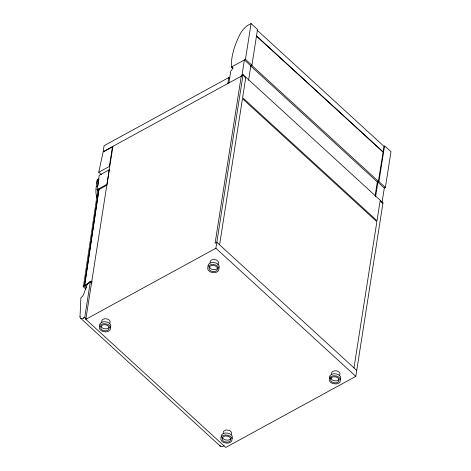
<?xml version="1.0" encoding="UTF-8"?>
<svg xmlns="http://www.w3.org/2000/svg" width="471" height="471" viewBox="0 0 471 471"><rect width="100%" height="100%" fill="white"/><g stroke="black" fill="none" stroke-linecap="round" stroke-linejoin="round"><path stroke-width="0.71" d="M80.035 316.359L80.011 316.995A5.982 2.85 -47.5 0 0 82.684 318.42L84.751 317.372L90.355 281.576L91.98 283.071M80.017 316.7L80.9 297.654A4.015 1.913 -47.5 0 0 83.508 294.699L87.111 284.672A3.956 1.884 -47.5 0 1 89.266 282.223L90.355 281.576L89.631 281.97M96.255 186.769L97.303 179.792L98.898 178.915L97.856 185.886L96.255 186.769L96.049 188.006A46.14 33.135 8.5 0 0 96.832 197.655M97.073 189.766L99.246 175.271L109.243 169.748L107.076 184.243L97.073 189.766L98.156 190.761M85.916 289.129L83.208 286.651L83.296 286.056L89.549 282.606M83.514 285.938L97.844 190.154L107.005 185.091M99.069 188.753L84.621 285.326L98.928 189.554L98.374 189.048M356.735 370.412L216.825 242.288L215.088 243.236L241.34 75.601L243.071 74.653L382.988 202.777L355.799 376.376L225.744 447.45L85.828 319.326L112.922 146.322M227.805 83.544L228.741 77.58L229.824 78.569M228.888 82.949L230.743 71.115L231.567 70.214A3.256 1.548 -47.5 0 0 232.05 67.129L231.379 67.041A77.568 36.944 -47.5 0 1 239.68 34.848A13.977 6.659 -47.5 0 1 247.281 25.622L251.078 23.55L257.519 29.449L251.914 65.245L250.831 65.834L248.564 80.3M241.894 75.843L244.39 59.935L250.831 65.834M85.828 319.326L215.889 248.252L243.071 74.653M232.992 68.519L231.379 67.041L245.473 59.346L251.078 23.55M219.586 244.814L242.471 98.663L376.865 221.723L353.974 367.88M375.151 195.659L377.3 181.918L378.384 181.323L384.053 146.41M375.593 196.619L377.86 182.159L378.943 181.565L384.548 145.774L390.989 151.674L385.384 187.47L384.301 188.059L382.034 202.524M97.091 181.035L97.303 179.792M98.733 172.262L103.108 152.051L112.428 146.958L109.372 166.446L98.733 172.262L101.442 174.747M329.459 377.259L329.724 376.223A5.817 4.157 8.9 0 1 333.951 373.756L336.889 374.062A5.617 4.009 8.9 0 1 340.698 377.359L340.545 379.473M330.766 378.619L330.654 380.203A4.21 3.009 8.9 0 0 333.509 382.676L335.717 382.905A4.363 3.114 8.9 0 0 338.885 381.057L338.996 379.473A4.21 3.009 8.9 0 0 336.141 376.994L333.933 376.765A4.363 3.114 8.9 0 0 330.766 378.619M99.581 325.102L99.893 324.077A5.817 4.157 8.9 0 1 104.232 321.705L107.164 322.07A5.617 4.009 8.9 0 1 110.844 325.443L110.608 327.545M207.964 265.874L208.276 264.849A5.817 4.157 8.9 0 1 212.609 262.477L215.547 262.847A5.617 4.009 8.9 0 1 219.227 266.215L218.991 268.317M221.087 436.364L221.399 435.339A5.817 4.157 8.9 0 1 225.733 432.973L228.67 433.338A5.617 4.009 8.9 0 1 232.35 436.711L232.109 438.813M231.396 434.397L231.573 432.825A4.21 3.009 8.9 0 0 228.812 430.294L226.61 430.017A4.363 3.114 8.9 0 0 223.36 431.795L223.183 433.373M90.797 281.911L92.057 281.216M83.208 286.651L87.618 284.213M90.726 282.5L91.969 281.811M228.741 77.58L104.103 145.692L103.167 151.656L242.977 75.254L245.744 77.78L242.63 97.668L377.018 220.734L380.132 200.846L382.894 203.378M83.155 318.243L84.751 317.372L86.376 318.861M224.131 445.784L222.595 446.543A5.982 2.85 -47.5 0 1 219.922 445.119M257.025 30.085L384.324 146.658M256.707 36.084L383.459 152.157M256.489 36.196L383.247 152.274M245.473 59.346L251.914 65.245M378.943 181.565L385.384 187.47M251.355 65.004L378.384 181.323M377.86 182.159L384.301 188.059M250.272 65.593L377.3 181.918M231.968 67.106L233.039 68.089M215.889 248.252L355.799 376.376M84.509 285.932L86.676 287.916M80.612 318.255L220.528 446.378M331.59 374.233L331.702 372.655A4.363 3.114 8.9 0 1 334.869 370.801L337.077 371.03A4.21 3.009 8.9 0 1 339.932 373.503L339.815 375.087A4.363 3.114 8.9 0 1 339.338 375.781M330.877 377.406L330.966 378.213A4.21 3.009 8.9 0 0 333.821 380.686L336.023 380.915A4.363 3.114 8.9 0 0 339.197 379.067M210.06 262.883L210.237 261.305A4.363 3.114 8.9 0 1 213.487 259.527L215.689 259.804A4.21 3.009 8.9 0 1 218.45 262.329L218.273 263.907A4.363 3.114 8.9 0 1 217.767 264.59M101.677 322.105L101.854 320.533A4.363 3.114 8.9 0 1 105.11 318.755L107.311 319.032A4.21 3.009 8.9 0 1 110.073 321.558L109.89 323.135A4.363 3.114 8.9 0 1 109.384 323.818M96.938 183.437A46.14 33.135 8.5 0 1 97.108 181.035M230.772 438.377A4.363 3.114 8.9 0 1 227.522 440.155L225.321 439.879A4.21 3.009 8.9 0 1 222.559 437.347M217.649 267.881A4.363 3.114 8.9 0 1 214.399 269.659L212.197 269.388A4.21 3.009 8.9 0 1 209.436 266.857M109.266 327.11A4.363 3.114 8.9 0 1 106.016 328.888L103.814 328.611A4.21 3.009 8.9 0 1 101.053 326.085M329.417 378.213L329.264 380.321A5.617 4.009 8.9 0 0 333.074 383.624L336.011 383.93A5.817 4.157 8.9 0 0 340.233 381.463L340.386 379.349A5.617 4.009 8.9 0 0 336.577 376.046L333.639 375.746A5.817 4.157 8.9 0 0 329.417 378.213M99.581 326.062L99.346 328.163A5.617 4.009 8.9 0 0 103.025 331.537L105.963 331.902A5.817 4.157 8.9 0 0 110.296 329.535L110.538 327.433A5.617 4.009 8.9 0 0 106.852 324.06L103.92 323.695A5.817 4.157 8.9 0 0 99.581 326.062M100.924 326.497L100.741 328.075A4.21 3.009 8.9 0 0 103.502 330.601L105.704 330.877A4.363 3.114 8.9 0 0 108.954 329.099L109.137 327.522A4.21 3.009 8.9 0 0 106.375 324.996L104.173 324.719A4.363 3.114 8.9 0 0 100.924 326.497M207.964 266.833L207.723 268.935A5.617 4.009 8.9 0 0 211.408 272.309L214.34 272.674A5.817 4.157 8.9 0 0 218.679 270.307L218.915 268.205A5.617 4.009 8.9 0 0 215.235 264.832L212.297 264.466A5.817 4.157 8.9 0 0 207.964 266.833M209.307 267.269L209.124 268.847A4.21 3.009 8.9 0 0 211.885 271.373L214.087 271.649A4.363 3.114 8.9 0 0 217.337 269.871L217.52 268.299A4.21 3.009 8.9 0 0 214.758 265.768L212.556 265.491A4.363 3.114 8.9 0 0 209.307 267.269M221.087 437.329L220.846 439.431A5.617 4.009 8.9 0 0 224.532 442.799L227.464 443.17A5.817 4.157 8.9 0 0 231.797 440.797L232.038 438.695A5.617 4.009 8.9 0 0 228.358 435.328L225.421 434.957A5.817 4.157 8.9 0 0 221.087 437.329M222.424 437.759L222.247 439.337A4.21 3.009 8.9 0 0 225.008 441.869L227.21 442.139A4.363 3.114 8.9 0 0 230.46 440.367L230.643 438.789A4.21 3.009 8.9 0 0 227.882 436.258L225.68 435.987A4.363 3.114 8.9 0 0 222.424 437.765"/></g></svg>
